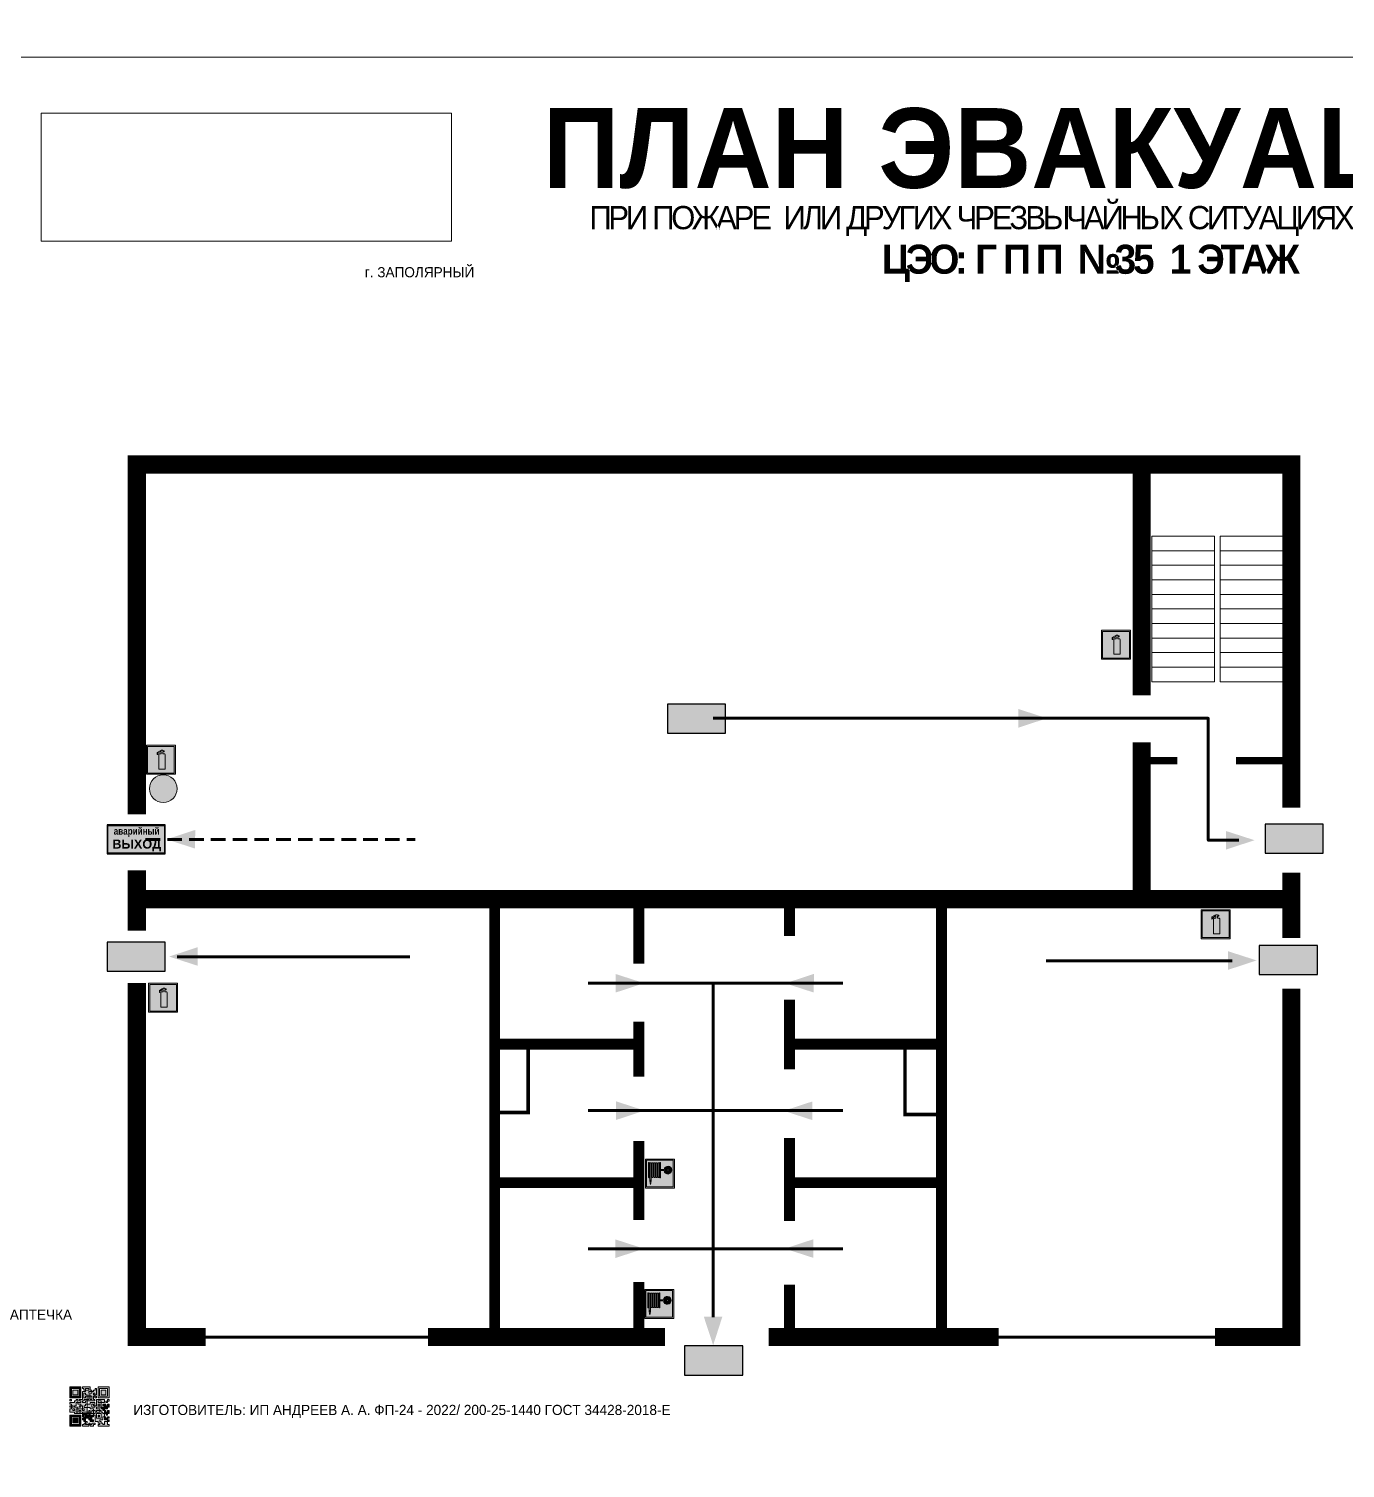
# Model space of a CAD drawing. Header units: millimetres. Extents: x 13114 to 67229, y 22859 to 38520.
# Drawn here: x 32270.5 to 32633.4, y 35954.2 to 36350.9 of the extents above; entities that cross this region are included whole.
import ezdxf

# ---------------------------------------------------------------- set-up
doc = ezdxf.new("R2010")
doc.units = ezdxf.units.MM
doc.linetypes.add('{ Wide Dash }', pattern=[12, 4, -2, 4, -2])
doc.layers.add('План_Штампы', color=7, linetype='Continuous')
doc.styles.add('обычный', font='arial.ttf')
picture_1 = doc.add_image_def('image1.jpg', size_in_pixel=(337, 105))

# ---------------------------------------------------------------- blocks, each defined once
blk = doc.blocks.new('A$C7B4425F7')
at = {"true_color": 0xffffff}
blk.add_hatch(color=7, dxfattribs=at).paths.add_polyline_path([(0, 0), (-16, 0), (-16, -8), (0, -8)])
h = blk.add_hatch(color=126)
h.paths.add_polyline_path([(-0.2, -0.2), (-15.8, -0.2), (-15.8, -7.8), (-0.2, -7.8)])
h.paths.add_polyline_path([(-11.76, -2.03), (-11.76, -3.66), (-11.17, -3.66, -0.568275), (-11.17, -6.18), (-12.58, -6.18), (-12.58, -2.03)], flags=16)
h.paths.add_polyline_path([(-13.33, -4.12, -0.495768), (-13.59, -6.18), (-15.03, -6.18), (-15.03, -2.03), (-13.59, -2.03, -0.487973)], flags=16)
h.paths.add_polyline_path([(-10.25, -2.03), (-9.48, -2.03), (-9.48, -6.18), (-10.25, -6.18)], flags=16)
h.paths.add_polyline_path([(-13.84, -3.69), (-14.24, -3.69), (-14.24, -3.03), (-13.9, -3.03, -0.692621)], flags=0)
h.paths.add_polyline_path([(-9.15, -2.03), (-8.4, -2.03), (-8.04, -3.07), (-7.68, -2.03), (-6.93, -2.03), (-7.64, -4.1), (-6.93, -6.18), (-7.68, -6.18), (-8.04, -5.14), (-8.4, -6.18), (-9.15, -6.18), (-8.44, -4.1)], flags=16)
h.paths.add_polyline_path([(-11.76, -4.46), (-11.42, -4.46, -0.692621), (-11.36, -5.12), (-11.76, -5.12)], flags=0)
h.paths.add_polyline_path([(-13.9, -5.2), (-14.24, -5.2), (-14.24, -4.55), (-13.84, -4.55, -0.708038)], flags=0)
edge = h.paths.add_edge_path(flags=16)
edge.add_ellipse((-5.51, -4.08), major_axis=(0, 2.05), ratio=0.586184, start_angle=0, end_angle=360)
edge = h.paths.add_edge_path(flags=0)
edge.add_ellipse((-5.51, -4.08), major_axis=(0, 1.14), ratio=0.454828, start_angle=0, end_angle=360)
h.paths.add_polyline_path([(-4.13, -4.96, 0.377264), (-3.48, -4.52, 0.0555), (-3.16, -2.03), (-1.66, -2.03), (-1.66, -4.96), (-0.96, -4.96), (-0.96, -7.01), (-1.75, -7.01), (-1.75, -6.18), (-3.3, -6.18), (-3.3, -7.02), (-4.13, -7.02)], flags=16)
h.paths.add_polyline_path([(-2.73, -2.91), (-2.28, -2.91), (-2.28, -4.96), (-3.05, -4.96, 0.079136)], flags=0)
at = {"color": 126}
blk.add_lwpolyline([(-16, -8), (0, -8), (0, 0), (-16, 0)], close=True, dxfattribs=at)
blk = doc.blocks.new('A$C32E8229D')
at = {"true_color": 0xffffff}
blk.add_hatch(color=7, dxfattribs=at).paths.add_polyline_path([(0, 0), (0, -8), (16, -8), (16, 0)])
h = blk.add_hatch(color=126)
h.paths.add_polyline_path([(0.2, -0.2), (15.8, -0.2), (15.8, -7.8), (0.2, -7.8)])
h.paths.add_polyline_path([(13.49, -2.05), (12.08, -2.05), (11.37, -2.63, 0.162397), (11.29, -2.84), (11.29, -3.63), (10.35, -3.63), (10.35, -4.05), (11.68, -4.05), (11.68, -3.48), (12.26, -4.28), (11.29, -5.1), (11.29, -6.78), (11.85, -6.78), (11.85, -5.44), (12.8, -4.64), (12.8, -5.94), (14.46, -5.94), (14.46, -5.39), (13.45, -5.39), (13.45, -3.97), (12.46, -2.59), (13.15, -2.59), (13.69, -3.34), (14.18, -3)], flags=16)
h.paths.add_polyline_path([(10.74, -1.82, 1), (11.8, -1.82, 1)], flags=16)
h.paths.add_polyline_path([(9.39, -3.59), (5.99, -3.59), (6.56, -3.03), (5.91, -3.03), (5.1, -3.83), (5.91, -4.64), (6.56, -4.64), (5.99, -4.09), (9.39, -4.09)], flags=16)
h.paths.add_polyline_path([(4.29, -1.08), (1.72, -1.08), (1.72, -6.6), (4.29, -6.6)], flags=16)
at = {"color": 126}
blk.add_lwpolyline([(16, -8), (0, -8), (0, 0), (16, 0)], close=True, dxfattribs=at)
blk = doc.blocks.new('A$C7B8C2D5B')
at = {"lineweight": 0}
h = blk.add_hatch(color=5, dxfattribs=at)
h.dxf.hatch_style = 1
h.paths.add_polyline_path([(1.4, -3.02, 1), (-2.11, -3.02, 1)])
at = {"color": 5, "lineweight": 0}
blk.add_circle((-0.36, -3.02), 1.75, dxfattribs=at)
blk = doc.blocks.new('A$C41C009D9')
at = {"true_color": 0xffffff}
blk.add_hatch(color=7, dxfattribs=at).paths.add_polyline_path([(0, 8), (-16, 8), (-16, 0), (0, 0)])
h = blk.add_hatch(color=126)
h.dxf.hatch_style = 1
h.paths.add_polyline_path([(-15.8, 7.8), (-15.8, 0.2), (-0.2, 0.2), (-0.2, 7.8)])
at = {"color": 126}
for points in [[(-16, 0), (0, 0), (0, 8), (-16, 8)], [(-16, 0), (0, 0), (0, 8), (-16, 8)], [(-15.8, 7.8), (-0.2, 7.8), (-0.2, 0.2), (-15.8, 0.2)]]:
    blk.add_lwpolyline(points, close=True, dxfattribs=at)
at = {"color": 7, "true_color": 0xffffff, "insert": (-15.8, 7.3), "char_height": 2.5, "width": 15.5999, "attachment_point": 1, "style": 'обычный'}
blk.add_mtext('\\pi1.6133;{\\fArial|b1|i0|c204|p34;\\H0.8x;\\W0.8;аварийный\\H1.25x;\\W1;\\P\\pi1.2327;ВЫХОД}', dxfattribs=at)
blk = doc.blocks.new('QR')
at = {"lineweight": 0}
h = blk.add_hatch(color=256, dxfattribs=at)
h.dxf.hatch_style = 1
h.paths.add_polyline_path([(9241.16, 2687.38), (9242.01, 2687.38), (9242.01, 2687.83), (9241.59, 2687.83), (9241.59, 2688.68), (9239.45, 2688.68), (9239.45, 2688.25), (9239.86, 2688.25), (9239.86, 2687.83), (9240.29, 2687.83), (9240.29, 2688.25), (9241.16, 2688.25), (9241.16, 2687.83), (9240.29, 2687.83), (9240.29, 2687.38), (9239.45, 2687.38), (9239.45, 2685.22), (9238.57, 2685.22), (9238.57, 2684.8), (9239.02, 2684.8), (9239.02, 2684.37), (9238.13, 2684.37), (9238.13, 2683.92), (9239.02, 2683.92), (9239.02, 2683.5), (9239.44, 2683.5), (9239.44, 2682.64), (9239.87, 2682.64), (9239.87, 2682.18), (9239.44, 2682.18), (9239.44, 2682.64), (9238.13, 2682.64), (9238.13, 2681.76), (9237.71, 2681.76), (9237.71, 2682.64), (9238.13, 2682.64), (9238.13, 2683.07), (9237.27, 2683.07), (9237.27, 2683.51), (9237.71, 2683.51), (9237.71, 2684.37), (9238.13, 2684.37), (9238.13, 2685.22), (9237.71, 2685.22), (9237.71, 2684.8), (9237.28, 2684.8), (9237.28, 2684.38), (9235.98, 2684.38), (9235.98, 2683.92), (9236.4, 2683.92), (9236.4, 2683.49), (9236.84, 2683.49), (9236.84, 2683.07), (9236.4, 2683.07), (9236.4, 2682.64), (9235.98, 2682.64), (9235.98, 2681.76), (9237.29, 2681.76), (9237.29, 2681.33), (9239.43, 2681.33), (9239.43, 2681.76), (9240.74, 2681.76), (9240.74, 2683.05), (9239.87, 2683.05), (9239.87, 2683.5), (9240.29, 2683.5), (9240.29, 2683.91), (9240.74, 2683.91), (9240.74, 2684.81), (9240.29, 2684.81), (9240.29, 2684.79), (9240.29, 2684.37), (9239.45, 2684.37), (9239.45, 2684.8), (9239.87, 2684.8), (9239.87, 2685.21), (9240.74, 2685.21), (9240.74, 2686.1), (9240.29, 2686.1), (9240.29, 2685.64), (9239.86, 2685.64), (9239.86, 2686.95), (9240.29, 2686.95), (9240.29, 2686.52), (9240.74, 2686.52), (9240.74, 2686.1), (9241.16, 2686.1), (9241.16, 2686.53), (9241.59, 2686.53), (9241.59, 2686.1), (9242.02, 2686.1), (9242.02, 2685.21), (9241.59, 2685.21), (9241.59, 2686.1), (9241.16, 2686.1), (9241.16, 2685.21), (9240.74, 2685.21), (9240.74, 2684.81), (9242.89, 2684.81), (9242.89, 2685.22), (9242.47, 2685.22), (9242.47, 2686.11), (9242.89, 2686.11), (9242.89, 2686.52), (9242.46, 2686.52), (9242.46, 2686.95), (9242.89, 2686.95), (9242.89, 2686.52), (9243.32, 2686.52), (9243.32, 2688.26), (9242.9, 2688.26), (9242.9, 2687.83), (9242.47, 2687.83), (9242.47, 2687.38), (9242.01, 2687.38), (9242.01, 2686.94), (9241.16, 2686.94)])
h.paths.add_polyline_path([(9239.02, 2682.18), (9239.02, 2681.76), (9238.54, 2681.76), (9238.54, 2682.18)], flags=16)
h.paths.add_polyline_path([(9237.27, 2682.65), (9237.27, 2682.19), (9236.83, 2682.19), (9236.83, 2682.65)], flags=16)
h = blk.add_hatch(color=256, dxfattribs=at)
h.dxf.hatch_style = 1
h.paths.add_polyline_path([(9238.15, 2687.83), (9236.83, 2687.83), (9236.83, 2686.52), (9238.15, 2686.52)], flags=0)
h.paths.add_polyline_path([(9239.01, 2685.65), (9239.01, 2688.68), (9235.98, 2688.68), (9235.98, 2685.65)])
h.paths.add_polyline_path([(9236.41, 2686.1), (9236.41, 2688.26), (9238.56, 2688.26), (9238.56, 2686.1)], flags=16)
h.paths.add_polyline_path([(9236.83, 2686.52), (9236.83, 2687.83), (9238.15, 2687.83), (9238.15, 2686.52)], flags=0)
h = blk.add_hatch(color=256, dxfattribs=at)
h.dxf.hatch_style = 1
h.paths.add_polyline_path([(9243.32, 2686.11), (9242.89, 2686.11), (9242.89, 2685.64), (9243.32, 2685.64)])
h.paths.add_polyline_path([(9239.02, 2683.07), (9239.02, 2683.5), (9238.56, 2683.5), (9238.56, 2683.07)])
h.paths.add_polyline_path([(9236.4, 2684.8), (9236.4, 2685.22), (9235.98, 2685.22), (9235.98, 2684.8)])
h.paths.add_polyline_path([(9236.4, 2683.07), (9236.4, 2683.49), (9235.98, 2683.49), (9235.98, 2683.07)])
h = blk.add_hatch(color=256, dxfattribs=at)
h.dxf.hatch_style = 1
h.paths.add_polyline_path([(9238.15, 2686.52), (9238.15, 2687.83), (9236.83, 2687.83), (9236.83, 2686.52)])
h.paths.add_polyline_path([(9245.91, 2686.52), (9245.91, 2687.83), (9244.59, 2687.83), (9244.59, 2686.52)], flags=0)
h.paths.add_polyline_path([(9246.77, 2685.65), (9246.77, 2688.68), (9243.74, 2688.68), (9243.74, 2685.65)])
h.paths.add_polyline_path([(9244.17, 2686.1), (9244.17, 2688.26), (9246.32, 2688.26), (9246.32, 2686.1)], flags=16)
h.paths.add_polyline_path([(9244.59, 2686.52), (9244.59, 2687.83), (9245.91, 2687.83), (9245.91, 2686.52)], flags=0)
h = blk.add_hatch(color=256, dxfattribs=at)
h.dxf.hatch_style = 1
h.paths.add_polyline_path([(9240.75, 2681.76), (9240.75, 2681.35), (9241.17, 2681.35), (9241.17, 2681.76)])
h.paths.add_polyline_path([(9241.6, 2682.18), (9241.17, 2682.18), (9241.17, 2681.76), (9241.6, 2681.76)])
h.paths.add_polyline_path([(9242.47, 2681.34), (9242.47, 2682.19), (9242.02, 2682.19), (9242.02, 2681.76), (9241.6, 2681.76), (9241.6, 2681.34)])
h.paths.add_polyline_path([(9239.87, 2678.3), (9239.44, 2678.3), (9239.44, 2677.89), (9241.17, 2677.89), (9241.17, 2678.3), (9240.28, 2678.3), (9240.28, 2678.73), (9239.87, 2678.73)])
h.paths.add_polyline_path([(9240.75, 2678.73), (9240.75, 2679.19), (9240.28, 2679.19), (9240.28, 2678.73)])
h.paths.add_polyline_path([(9241.6, 2678.73), (9241.17, 2678.73), (9241.17, 2678.3), (9241.6, 2678.3)])
h.paths.add_polyline_path([(9242.02, 2678.3), (9241.6, 2678.3), (9241.6, 2677.89), (9242.48, 2677.89), (9242.48, 2678.31), (9242.9, 2678.31), (9242.9, 2678.73), (9242.02, 2678.73)])
h.paths.add_polyline_path([(9246.36, 2684.37), (9246.36, 2684.79), (9245.93, 2684.79), (9245.93, 2684.37)])
h.paths.add_polyline_path([(9246.78, 2685.2), (9246.36, 2685.2), (9246.36, 2684.79), (9246.78, 2684.79)])
h.paths.add_polyline_path([(9245.91, 2687.83), (9244.59, 2687.83), (9244.59, 2686.52), (9245.91, 2686.52)])
h = blk.add_hatch(color=256, dxfattribs=at)
h.dxf.hatch_style = 1
h.paths.add_polyline_path([(9243.32, 2682.64), (9243.32, 2683.07), (9244.62, 2683.07), (9244.62, 2684.37), (9243.74, 2684.37), (9243.74, 2684.8), (9244.62, 2684.8), (9244.62, 2684.37), (9245.48, 2684.37), (9245.48, 2685.22), (9243.32, 2685.22), (9243.32, 2683.5), (9242.89, 2683.5), (9242.89, 2683.06), (9242.01, 2683.06), (9242.01, 2683.91), (9242.47, 2683.91), (9242.47, 2683.5), (9242.89, 2683.5), (9242.89, 2684.38), (9241.59, 2684.38), (9241.59, 2683.91), (9240.74, 2683.91), (9240.74, 2683.05), (9241.59, 2683.05), (9241.59, 2682.64), (9242.47, 2682.64), (9242.47, 2682.19), (9242.91, 2682.19), (9242.91, 2681.34), (9242.48, 2681.34), (9242.48, 2680.91), (9242.91, 2680.91), (9242.91, 2679.17), (9243.75, 2679.17), (9243.75, 2678.73), (9244.2, 2678.73), (9244.2, 2678.3), (9243.75, 2678.3), (9243.75, 2677.88), (9246.78, 2677.88), (9246.78, 2678.3), (9246.35, 2678.3), (9246.35, 2679.19), (9245.48, 2679.19), (9245.48, 2678.31), (9245.05, 2678.31), (9245.05, 2678.73), (9244.62, 2678.73), (9244.62, 2679.19), (9244.2, 2679.19), (9244.2, 2679.61), (9245.05, 2679.61), (9245.05, 2680.46), (9245.48, 2680.46), (9245.48, 2681.34), (9245.04, 2681.34), (9245.04, 2681.76), (9244.63, 2681.76), (9244.63, 2682.19), (9244.21, 2682.19), (9244.21, 2681.76), (9243.32, 2681.76), (9243.32, 2682.19), (9244.21, 2682.19), (9244.21, 2682.64)])
h.paths.add_polyline_path([(9243.75, 2683.49), (9243.75, 2683.92), (9244.21, 2683.92), (9244.21, 2683.49)], flags=16)
h.paths.add_polyline_path([(9243.32, 2681.34), (9244.63, 2681.34), (9244.63, 2680.04), (9243.32, 2680.04)], flags=16)
h.paths.add_polyline_path([(9243.76, 2680.89), (9244.18, 2680.89), (9244.18, 2680.48), (9243.76, 2680.48)], flags=0)
h = blk.add_hatch(color=256, dxfattribs=at)
h.dxf.hatch_style = 1
h.paths.add_polyline_path([(9246.36, 2683.07), (9246.78, 2683.07), (9246.78, 2683.92), (9246.36, 2683.92), (9246.36, 2683.49), (9245.92, 2683.49), (9245.92, 2683.92), (9245.06, 2683.92), (9245.06, 2683.49), (9245.48, 2683.49), (9245.48, 2683.07), (9244.62, 2683.07), (9244.62, 2682.65), (9245.05, 2682.65), (9245.05, 2682.18), (9245.48, 2682.18), (9245.48, 2682.65), (9246.36, 2682.65)])
h.paths.add_polyline_path([(9246.78, 2682.18), (9246.36, 2682.18), (9246.36, 2681.75), (9245.92, 2681.75), (9245.92, 2682.18), (9245.48, 2682.18), (9245.48, 2681.34), (9245.48, 2681.34), (9245.94, 2681.34), (9245.94, 2680.91), (9246.36, 2680.91), (9246.36, 2681.34), (9246.78, 2681.34)])
h = blk.add_hatch(color=256, dxfattribs=at)
h.dxf.hatch_style = 1
h.paths.add_polyline_path([(9235.98, 2680.9), (9235.98, 2677.86), (9239.02, 2677.86), (9239.02, 2680.9)])
h.paths.add_polyline_path([(9238.57, 2680.48), (9238.57, 2678.32), (9236.41, 2678.32), (9236.41, 2680.48)], flags=16)
h.paths.add_polyline_path([(9238.15, 2680.05), (9238.15, 2678.74), (9236.83, 2678.74), (9236.83, 2680.05)], flags=0)
h = blk.add_hatch(color=256, dxfattribs=at)
h.dxf.hatch_style = 1
h.paths.add_polyline_path([(9238.15, 2680.05), (9236.83, 2680.05), (9236.83, 2678.74), (9238.15, 2678.74)])
h = blk.add_hatch(color=256, dxfattribs=at)
h.dxf.hatch_style = 1
h.paths.add_polyline_path([(9242.02, 2680.46), (9242.48, 2680.46), (9242.48, 2680.91), (9241.58, 2680.91), (9241.58, 2681.35), (9241.17, 2681.35), (9241.17, 2680.91), (9240.75, 2680.91), (9240.75, 2681.33), (9239.43, 2681.33), (9239.43, 2680.46), (9239.86, 2680.46), (9239.86, 2680.92), (9240.3, 2680.92), (9240.3, 2680.46), (9239.86, 2680.46), (9239.86, 2680.04), (9239.44, 2680.04), (9239.44, 2679.62), (9239.86, 2679.62), (9239.86, 2679.19), (9240.29, 2679.19), (9240.29, 2680.03), (9241.18, 2680.03), (9241.18, 2680.47), (9241.6, 2680.47), (9241.6, 2680.03), (9241.18, 2680.03), (9241.18, 2679.61), (9241.6, 2679.61), (9241.6, 2679.19), (9242.47, 2679.19), (9242.47, 2679.6), (9242.02, 2679.6)])
h = blk.add_hatch(color=256, dxfattribs=at)
h.dxf.hatch_style = 1
h.paths.add_polyline_path([(9244.18, 2680.48), (9244.18, 2680.89), (9243.76, 2680.89), (9243.76, 2680.48)])
h = blk.add_hatch(color=256, dxfattribs=at)
h.dxf.hatch_style = 1
h.paths.add_polyline_path([(9245.93, 2680.04), (9245.93, 2680.46), (9245.48, 2680.46), (9245.48, 2679.62), (9246.35, 2679.62), (9246.35, 2680.04)])
h.paths.add_polyline_path([(9246.78, 2680.04), (9246.78, 2680.46), (9246.35, 2680.46), (9246.35, 2680.04)])
h.paths.add_polyline_path([(9246.78, 2679.18), (9246.78, 2679.62), (9246.35, 2679.62), (9246.35, 2679.18)])
for points in [[(9237.71, 2685.22), (9238.13, 2685.22), (9238.13, 2684.37), (9237.71, 2684.37), (9237.71, 2683.51), (9237.27, 2683.51), (9237.27, 2683.07), (9238.13, 2683.07), (9238.13, 2682.64), (9237.71, 2682.64), (9237.71, 2681.76), (9238.13, 2681.76), (9238.13, 2682.64), (9239.44, 2682.64), (9239.44, 2683.5), (9239.02, 2683.5), (9239.02, 2683.07), (9238.56, 2683.07), (9238.56, 2683.5), (9239.02, 2683.5), (9239.02, 2683.92), (9238.13, 2683.92), (9238.13, 2684.37), (9239.02, 2684.37), (9239.02, 2684.8), (9238.57, 2684.8), (9238.57, 2685.22), (9239.45, 2685.22), (9239.45, 2687.38), (9240.29, 2687.38), (9240.29, 2687.83), (9239.86, 2687.83), (9239.86, 2688.25), (9239.45, 2688.25), (9239.45, 2688.68), (9241.59, 2688.68), (9241.59, 2687.83), (9242.01, 2687.83), (9242.01, 2687.38), (9242.47, 2687.38), (9242.47, 2687.83), (9242.9, 2687.83), (9242.9, 2688.26), (9243.32, 2688.26), (9243.32, 2686.52), (9242.89, 2686.52), (9242.89, 2686.11), (9243.32, 2686.11), (9243.32, 2685.64), (9242.89, 2685.64), (9242.89, 2686.11), (9242.47, 2686.11), (9242.47, 2685.22), (9242.89, 2685.22), (9242.89, 2684.81), (9240.74, 2684.81), (9240.74, 2683.91), (9241.59, 2683.91), (9241.59, 2684.38), (9242.89, 2684.38), (9242.89, 2683.5), (9242.47, 2683.5), (9242.47, 2683.91), (9242.01, 2683.91), (9242.01, 2683.06), (9242.89, 2683.06), (9242.89, 2683.5), (9243.32, 2683.5), (9243.32, 2685.22), (9245.48, 2685.22), (9245.48, 2684.37), (9244.62, 2684.37), (9244.62, 2683.07), (9245.48, 2683.07), (9245.48, 2683.49), (9245.06, 2683.49), (9245.06, 2683.92), (9245.92, 2683.92), (9245.92, 2683.49), (9246.36, 2683.49), (9246.36, 2683.92), (9246.78, 2683.92), (9246.78, 2683.07), (9246.36, 2683.07), (9246.36, 2682.65), (9245.48, 2682.65), (9245.48, 2682.18), (9245.92, 2682.18), (9245.92, 2681.75), (9246.36, 2681.75), (9246.36, 2682.18), (9246.78, 2682.18), (9246.78, 2681.34), (9246.36, 2681.34), (9246.36, 2680.91), (9245.94, 2680.91), (9245.94, 2681.34), (9245.48, 2681.34), (9245.48, 2680.46), (9245.93, 2680.46), (9245.93, 2680.04), (9246.35, 2680.04), (9246.35, 2680.46), (9246.78, 2680.46), (9246.78, 2680.04), (9246.78, 2680.04), (9246.35, 2680.04), (9246.35, 2679.62), (9246.78, 2679.62), (9246.78, 2679.18), (9246.35, 2679.18), (9246.35, 2678.3), (9246.78, 2678.3), (9246.78, 2677.88), (9243.75, 2677.88), (9243.75, 2678.3), (9244.2, 2678.3), (9244.2, 2678.73), (9243.75, 2678.73), (9243.75, 2679.17), (9242.91, 2679.17), (9242.91, 2680.91), (9242.48, 2680.91), (9242.48, 2680.46), (9242.02, 2680.46), (9242.02, 2679.6), (9242.47, 2679.6), (9242.47, 2679.19), (9241.6, 2679.19), (9241.6, 2679.61), (9241.18, 2679.61), (9241.18, 2680.03), (9240.29, 2680.03), (9240.29, 2679.19), (9240.75, 2679.19), (9240.75, 2678.73), (9240.28, 2678.73), (9240.28, 2678.3), (9241.17, 2678.3), (9241.17, 2678.73), (9241.6, 2678.73), (9241.6, 2678.3), (9242.02, 2678.3), (9242.02, 2678.73), (9242.9, 2678.73), (9242.9, 2678.31), (9242.48, 2678.31), (9242.48, 2677.89), (9241.6, 2677.89), (9241.6, 2678.3), (9241.17, 2678.3), (9241.17, 2677.89), (9239.44, 2677.89), (9239.44, 2678.3), (9239.87, 2678.3), (9239.87, 2678.73), (9240.28, 2678.73), (9240.28, 2679.19), (9240.29, 2679.19), (9239.86, 2679.19), (9239.86, 2679.62), (9239.44, 2679.62), (9239.44, 2680.04), (9239.86, 2680.04), (9239.86, 2680.46), (9239.43, 2680.46), (9239.43, 2681.33), (9237.29, 2681.33), (9237.29, 2681.76), (9235.98, 2681.76), (9235.98, 2682.64), (9236.4, 2682.64), (9236.4, 2683.07), (9235.98, 2683.07), (9235.98, 2683.49), (9236.4, 2683.49), (9236.4, 2683.92), (9235.98, 2683.92), (9235.98, 2684.38), (9237.28, 2684.38), (9237.28, 2684.8), (9237.71, 2684.8), (9237.71, 2685.22), (9237.92, 2685.22)], [(9240.74, 2686.1), (9240.74, 2686.52), (9240.29, 2686.52), (9240.29, 2686.95), (9239.86, 2686.95), (9239.86, 2685.64), (9240.29, 2685.64), (9240.29, 2686.1), (9240.74, 2686.1), (9240.74, 2686.52)], [(9240.74, 2683.05), (9240.74, 2681.76), (9239.43, 2681.76), (9239.43, 2681.33), (9240.75, 2681.33), (9240.75, 2681.35), (9240.75, 2680.91), (9241.17, 2680.91), (9241.17, 2681.35), (9241.58, 2681.35), (9241.58, 2680.91), (9242.48, 2680.91), (9242.48, 2681.34), (9242.91, 2681.34), (9242.91, 2682.19), (9242.47, 2682.19), (9242.47, 2682.64), (9241.59, 2682.64), (9241.59, 2683.05), (9240.74, 2683.05)], [(9240.74, 2685.21), (9239.87, 2685.21), (9239.87, 2684.8), (9239.45, 2684.8), (9239.45, 2684.37), (9240.29, 2684.37), (9240.29, 2684.79), (9240.29, 2684.81), (9240.74, 2684.81), (9240.74, 2685.21), (9239.87, 2685.21)], [(9240.74, 2683.91), (9240.29, 2683.91), (9240.29, 2683.5), (9239.87, 2683.5), (9239.87, 2683.05), (9240.74, 2683.05), (9240.74, 2683.91)], [(9241.6, 2681.76), (9242.02, 2681.76), (9242.02, 2682.19), (9242.47, 2682.19), (9242.47, 2681.34), (9241.6, 2681.34), (9241.6, 2681.76)], [(9244.62, 2683.07), (9243.32, 2683.07), (9243.32, 2682.64), (9244.21, 2682.64), (9244.21, 2682.19), (9243.32, 2682.19), (9243.32, 2681.76), (9244.21, 2681.76), (9244.21, 2682.19), (9244.63, 2682.19), (9244.63, 2681.76), (9245.04, 2681.76), (9245.04, 2681.34), (9245.48, 2681.34)], [(9244.62, 2684.37), (9244.62, 2684.8), (9243.74, 2684.8), (9243.74, 2684.37), (9244.62, 2684.37)], [(9245.48, 2682.18), (9245.05, 2682.18), (9245.05, 2682.65), (9244.62, 2682.65), (9244.62, 2683.07)], [(9245.48, 2682.18), (9245.48, 2681.34)], [(9239.86, 2680.46), (9239.86, 2680.92), (9240.3, 2680.92), (9240.3, 2680.46), (9239.86, 2680.46)], [(9245.48, 2680.46), (9245.05, 2680.46), (9245.05, 2679.61), (9244.2, 2679.61), (9244.2, 2679.19), (9244.62, 2679.19), (9244.62, 2678.73), (9245.05, 2678.73), (9245.05, 2678.31), (9245.48, 2678.31), (9245.48, 2679.19), (9246.35, 2679.19), (9246.35, 2679.07)], [(9246.35, 2679.62), (9245.48, 2679.62), (9245.48, 2680.46)], [(9245.48, 2680.46), (9245.48, 2679.62), (9246.35, 2679.62), (9246.35, 2680.04), (9245.93, 2680.04), (9245.93, 2680.46), (9245.48, 2680.46), (9245.48, 2679.62)], [(9246.35, 2679.62), (9246.35, 2679.18)]]:
    blk.add_lwpolyline(points, dxfattribs=at)
for points in [[(9235.98, 2685.65), (9239.01, 2685.65), (9239.01, 2688.68), (9235.98, 2688.68)], [(9236.41, 2688.26), (9238.56, 2688.26), (9238.56, 2686.1), (9236.41, 2686.1)], [(9236.83, 2687.83), (9238.15, 2687.83), (9238.15, 2686.52), (9236.83, 2686.52)], [(9240.29, 2687.83), (9241.16, 2687.83), (9241.16, 2688.25), (9240.29, 2688.25)], [(9240.29, 2688.25), (9241.16, 2688.25), (9241.16, 2687.83), (9240.29, 2687.83)], [(9241.16, 2686.1), (9240.74, 2686.1), (9240.74, 2685.21), (9241.16, 2685.21)], [(9242.01, 2687.38), (9241.16, 2687.38), (9241.16, 2686.94), (9242.01, 2686.94)], [(9241.16, 2687.38), (9242.01, 2687.38), (9242.01, 2686.94), (9241.16, 2686.94)], [(9241.16, 2686.53), (9241.59, 2686.53), (9241.59, 2686.1), (9241.16, 2686.1)], [(9241.59, 2686.1), (9242.02, 2686.1), (9242.02, 2685.21), (9241.59, 2685.21)], [(9242.89, 2686.52), (9242.46, 2686.52), (9242.46, 2686.95), (9242.89, 2686.95)], [(9243.74, 2685.65), (9246.77, 2685.65), (9246.77, 2688.68), (9243.74, 2688.68)], [(9244.17, 2688.26), (9246.32, 2688.26), (9246.32, 2686.1), (9244.17, 2686.1)], [(9244.59, 2687.83), (9245.91, 2687.83), (9245.91, 2686.52), (9244.59, 2686.52)], [(9235.98, 2684.8), (9236.4, 2684.8), (9236.4, 2685.22), (9235.98, 2685.22)], [(9236.4, 2683.07), (9236.84, 2683.07), (9236.84, 2683.49), (9236.4, 2683.49)], [(9236.83, 2682.19), (9237.27, 2682.19), (9237.27, 2682.65), (9236.83, 2682.65)], [(9238.54, 2682.18), (9239.02, 2682.18), (9239.02, 2681.76), (9238.54, 2681.76)], [(9239.44, 2682.64), (9239.87, 2682.64), (9239.87, 2682.18), (9239.44, 2682.18)], [(9241.17, 2682.18), (9241.6, 2682.18), (9241.6, 2681.76), (9241.17, 2681.76)], [(9243.75, 2683.92), (9244.21, 2683.92), (9244.21, 2683.49), (9243.75, 2683.49)], [(9245.93, 2684.79), (9246.36, 2684.79), (9246.36, 2684.37), (9245.93, 2684.37)], [(9246.36, 2685.2), (9246.78, 2685.2), (9246.78, 2684.79), (9246.36, 2684.79)], [(9235.98, 2677.86), (9239.02, 2677.86), (9239.02, 2680.9), (9235.98, 2680.9)], [(9236.41, 2680.48), (9238.57, 2680.48), (9238.57, 2678.32), (9236.41, 2678.32)], [(9236.83, 2680.05), (9238.15, 2680.05), (9238.15, 2678.74), (9236.83, 2678.74)], [(9240.75, 2681.76), (9241.17, 2681.76), (9241.17, 2681.35), (9240.75, 2681.35)], [(9241.18, 2680.03), (9241.6, 2680.03), (9241.6, 2680.47), (9241.18, 2680.47)], [(9243.32, 2680.04), (9244.63, 2680.04), (9244.63, 2681.34), (9243.32, 2681.34)], [(9243.76, 2680.89), (9244.18, 2680.89), (9244.18, 2680.48), (9243.76, 2680.48)]]:
    blk.add_lwpolyline(points, close=True, dxfattribs=at)
blk = doc.blocks.new('A$C3AD82952')
at = {"true_color": 0xf5f5ff}
h = blk.add_hatch(color=7, dxfattribs=at)
h.dxf.hatch_style = 1
h.paths.add_polyline_path([(8.21, 8.73, 0.414214), (7.89, 9.05), (7.22, 9.05), (7.22, 9.92), (7.59, 9.92, 1), (7.57, 10.36), (7.22, 10.36), (7.22, 10.6), (6.43, 10.6), (6.43, 10.36), (6.01, 10.36), (4.74, 9.59), (4.74, 8.69), (4.98, 8.73), (4.98, 9.26), (6.12, 9.91), (6.43, 9.91), (6.43, 9.05), (5.76, 9.05, 0.414214), (5.44, 8.73), (5.44, 2.2), (8.21, 2.2)], flags=0)
h.paths.add_polyline_path([(12.8, 12.8), (0, 12.8), (0, 0), (12.8, 0)])
h.paths.add_polyline_path([(0.51, 12.29), (12.29, 12.29), (12.29, 0.51), (0.51, 0.51)], flags=16)
h.paths.add_polyline_path([(4.74, 9.59), (6.01, 10.36), (6.43, 10.36), (6.43, 10.6), (7.22, 10.6), (7.22, 10.36), (7.59, 10.36, -0.94586), (7.59, 9.92), (7.22, 9.92), (7.22, 9.05), (7.89, 9.05, -0.414214), (8.21, 8.73), (8.21, 2.2), (5.44, 2.2), (5.44, 8.73, -0.414214), (5.76, 9.05), (6.43, 9.05), (6.43, 9.91), (6.12, 9.91), (4.98, 9.26), (4.98, 8.73), (4.74, 8.69)], flags=0)
h = blk.add_hatch(color=242)
h.dxf.hatch_style = 1
h.paths.add_polyline_path([(12.29, 12.29), (0.51, 12.29), (0.51, 0.51), (12.29, 0.51)])
h.paths.add_polyline_path([(4.74, 8.69), (4.74, 9.59), (6.01, 10.36), (6.43, 10.36), (6.43, 10.6), (7.22, 10.6), (7.22, 10.36), (7.59, 10.36, -0.94586), (7.59, 9.92), (7.22, 9.92), (7.22, 9.05), (7.89, 9.05, -0.414214), (8.21, 8.73), (8.21, 2.2), (5.44, 2.2), (5.44, 8.73, -0.414214), (5.76, 9.05), (6.43, 9.05), (6.43, 9.91), (6.12, 9.91), (4.98, 9.26), (4.98, 8.73)], flags=16)
h = blk.add_hatch(color=7, dxfattribs=at)
h.dxf.hatch_style = 1
h.paths.add_polyline_path([(8.21, 8.73, 0.414214), (7.89, 9.05), (7.22, 9.05), (7.22, 9.92), (7.59, 9.92, 1), (7.57, 10.36), (7.22, 10.36), (7.22, 10.6), (6.43, 10.6), (6.43, 10.36), (6.01, 10.36), (4.74, 9.59), (4.74, 8.69), (4.98, 8.73), (4.98, 9.26), (6.12, 9.91), (6.43, 9.91), (6.43, 9.05), (5.76, 9.05, 0.414214), (5.44, 8.73), (5.44, 2.2), (8.21, 2.2)])
at = {"color": 242, "lineweight": 5}
for p, q in [((0, 0), (0, 12.8)), ((0, 12.8), (12.8, 12.8)), ((12.8, 0), (12.8, 12.8)), ((6.01, 10.36), (4.74, 9.59)), ((4.74, 9.59), (4.74, 8.69)), ((4.74, 8.69), (4.98, 8.73)), ((4.98, 9.26), (6.12, 9.91)), ((4.98, 8.73), (4.98, 9.26)), ((5.44, 2.2), (5.44, 8.73)), ((5.76, 9.05), (6.43, 9.05)), ((6.01, 10.36), (6.43, 10.36)), ((6.12, 9.91), (6.43, 9.91)), ((7.22, 10.6), (6.43, 10.6)), ((6.43, 10.6), (6.43, 10.36)), ((6.43, 9.91), (6.43, 9.05)), ((7.22, 10.36), (7.22, 10.6)), ((7.59, 10.36), (7.22, 10.36)), ((7.22, 9.05), (7.22, 9.92)), ((7.59, 9.92), (7.22, 9.92)), ((7.89, 9.05), (7.22, 9.05)), ((8.21, 2.2), (8.21, 8.73)), ((0, 0), (12.8, 0)), ((5.44, 2.2), (8.21, 2.2))]:
    blk.add_line(p, q, dxfattribs=at)
blk.add_lwpolyline([(0.51, 12.29), (12.29, 12.29), (12.29, 0.51), (0.51, 0.51)], close=True, dxfattribs=at)
for centre, radius, start, end in [((5.76, 8.73), 0.32, 90, 180), ((7.58, 10.14), 0.223, 273.18746, 86.81254), ((7.89, 8.73), 0.32, 0, 90)]:
    blk.add_arc(centre, radius, start, end, dxfattribs=at)
blk = doc.blocks.new('A$C37112FD5')
at = {"true_color": 0xf5f5ff}
h = blk.add_hatch(color=7, dxfattribs=at)
h.dxf.hatch_style = 1
h.paths.add_polyline_path([(12.8, -7.4), (0, -7.4), (0, -20.2), (12.8, -20.2)])
h.paths.add_polyline_path([(12.29, -7.91), (12.29, -19.69), (0.51, -19.69), (0.51, -7.91)], flags=16)
h.paths.add_polyline_path([(4.98, -9.04, -0.42597), (5.17, -9.22), (5.17, -12.25), (5.17, -15.29, -0.432244), (4.98, -15.47), (4.83, -15.47, -0.42597), (4.64, -15.29), (4.64, -12.25), (4.64, -9.22, -0.432244), (4.83, -9.04)], flags=0)
h.paths.add_polyline_path([(4.28, -9.22), (4.28, -12.25), (4.28, -15.29, -0.432244), (4.09, -15.47), (3.94, -15.47, -0.42597), (3.75, -15.29), (3.75, -12.25), (3.75, -9.22, -0.432244), (3.94, -9.04), (4.09, -9.04, -0.42597)], flags=0)
h.paths.add_polyline_path([(5.72, -9.04), (5.87, -9.04, -0.42597), (6.06, -9.22), (6.06, -12.25), (6.06, -15.29, -0.432244), (5.87, -15.47), (5.72, -15.47, -0.42597), (5.53, -15.29), (5.53, -12.25), (5.53, -9.22, -0.432244)], flags=0)
h.paths.add_polyline_path([(6.42, -8.9), (6.5, -8.9, -0.42597), (6.69, -9.08), (6.69, -12.03), (8.21, -12.03, -15.824349), (8.21, -12.47), (6.69, -12.47), (6.69, -15.42, -0.432244), (6.5, -15.6), (6.42, -15.6)], flags=0)
h.paths.add_polyline_path([(3.39, -9.22), (3.39, -12.25), (3.39, -15.29, -0.432244), (3.2, -15.47), (3.05, -15.47, -0.42597), (2.85, -15.29), (2.85, -12.25), (2.85, -9.22, -0.432244), (3.05, -9.04), (3.2, -9.04, -0.42597)], flags=0)
h.paths.add_polyline_path([(2.5, -9.22), (2.5, -16.71), (1.96, -16.71), (1.96, -9.22, -0.432244), (2.15, -9.04), (2.31, -9.04, -0.42597)], flags=0)
h.paths.add_polyline_path([(1.61, -8.9), (1.61, -15.6), (1.57, -15.6, -0.42597), (1.37, -15.42), (1.37, -12.03), (1.37, -9.09, -0.432244), (1.57, -8.9)], flags=0)
h.paths.add_polyline_path([(9.76, -10.81), (9.76, -12.03), (8.49, -12.03, -0.336371)], flags=0)
h.paths.add_polyline_path([(8.49, -12.47), (9.76, -12.47), (9.76, -13.7, -0.336371)], flags=0)
h.paths.add_polyline_path([(10.11, -10.81, -0.336371), (11.38, -12.03), (10.11, -12.03)], flags=0)
h.paths.add_polyline_path([(10.11, -12.47), (11.38, -12.47, -0.336371), (10.11, -13.7)], flags=0)
h.paths.add_polyline_path([(2.5, -16.84), (2.5, -17.05), (1.97, -17.05), (1.97, -16.84)], flags=0)
h.paths.add_polyline_path([(2.5, -17.24, -0.033778), (2.24, -18.6, -0.033778), (1.97, -17.24)], flags=0)
h = blk.add_hatch(color=242)
h.dxf.hatch_style = 1
h.paths.add_polyline_path([(12.29, -7.91), (0.51, -7.91), (0.51, -19.69), (12.29, -19.69)])
h.paths.add_polyline_path([(6.42, -15.6), (6.42, -8.9), (6.5, -8.9, -0.42597), (6.69, -9.08), (6.69, -12.03), (8.21, -12.03, -15.824349), (8.21, -12.47), (6.69, -12.47), (6.69, -15.42, -0.432244), (6.5, -15.6)], flags=16)
h.paths.add_polyline_path([(5.87, -15.47), (5.72, -15.47, -0.42597), (5.53, -15.29), (5.53, -12.25), (5.53, -9.22, -0.432244), (5.72, -9.04), (5.87, -9.04, -0.42597), (6.06, -9.22), (6.06, -12.25), (6.06, -15.29, -0.432244)], flags=16)
h.paths.add_polyline_path([(4.98, -15.47), (4.83, -15.47, -0.42597), (4.64, -15.29), (4.64, -12.25), (4.64, -9.22, -0.432244), (4.83, -9.04), (4.98, -9.04, -0.42597), (5.17, -9.22), (5.17, -12.25), (5.17, -15.29, -0.432244)], flags=16)
h.paths.add_polyline_path([(4.09, -15.47), (3.94, -15.47, -0.42597), (3.75, -15.29), (3.75, -12.25), (3.75, -9.22, -0.432244), (3.94, -9.04), (4.09, -9.04, -0.42597), (4.28, -9.22), (4.28, -12.25), (4.28, -15.29, -0.432244)], flags=16)
h.paths.add_polyline_path([(3.2, -15.47), (3.05, -15.47, -0.42597), (2.85, -15.29), (2.85, -12.25), (2.85, -9.22, -0.432244), (3.05, -9.04), (3.2, -9.04, -0.42597), (3.39, -9.22), (3.39, -12.25), (3.39, -15.29, -0.432244)], flags=16)
h.paths.add_polyline_path([(2.5, -17.05), (1.97, -17.05), (1.97, -16.84), (2.5, -16.84)], flags=16)
h.paths.add_polyline_path([(2.5, -17.24, -0.033778), (2.24, -18.6, -0.033778), (1.97, -17.24)], flags=16)
h.paths.add_polyline_path([(2.5, -16.71), (1.96, -16.71), (1.96, -9.22, -0.432244), (2.15, -9.04), (2.31, -9.04, -0.42597), (2.5, -9.22)], flags=16)
h.paths.add_polyline_path([(1.61, -15.6), (1.57, -15.6, -0.42597), (1.37, -15.42), (1.37, -12.03), (1.37, -9.09, -0.432244), (1.57, -8.9), (1.61, -8.9)], flags=16)
h.paths.add_polyline_path([(8.49, -12.47), (9.76, -12.47), (9.76, -13.7, -0.336371)], flags=0)
h.paths.add_polyline_path([(10.11, -13.7), (10.11, -12.47), (11.38, -12.47, -0.336371)], flags=0)
h.paths.add_polyline_path([(8.49, -12.03, -0.336371), (9.76, -10.81), (9.76, -12.03)], flags=0)
h.paths.add_polyline_path([(10.11, -12.03), (10.11, -10.81, -0.336371), (11.38, -12.03)], flags=0)
h = blk.add_hatch(color=7, dxfattribs=at)
h.dxf.hatch_style = 1
h.paths.add_polyline_path([(1.61, -8.9), (1.57, -8.9, 0.432244), (1.37, -9.09), (1.37, -12.03), (1.37, -15.42, 0.42597), (1.57, -15.6), (1.61, -15.6)])
h.paths.add_polyline_path([(2.5, -9.22, 0.42597), (2.31, -9.04), (2.15, -9.04, 0.432244), (1.96, -9.22), (1.96, -16.71), (2.5, -16.71)])
h.paths.add_polyline_path([(2.5, -16.84), (1.97, -16.84), (1.97, -17.05), (2.5, -17.05)])
h.paths.add_polyline_path([(2.5, -17.24), (1.97, -17.24, 0.033778), (2.24, -18.6, 0.033778)])
h.paths.add_polyline_path([(3.39, -12.25), (3.39, -9.22, 0.42597), (3.2, -9.04), (3.05, -9.04, 0.432244), (2.85, -9.22), (2.85, -12.25), (2.85, -15.29, 0.42597), (3.05, -15.47), (3.2, -15.47, 0.432244), (3.39, -15.29)])
h.paths.add_polyline_path([(4.28, -12.25), (4.28, -9.22, 0.42597), (4.09, -9.04), (3.94, -9.04, 0.432244), (3.75, -9.22), (3.75, -12.25), (3.75, -15.29, 0.42597), (3.94, -15.47), (4.09, -15.47, 0.432244), (4.28, -15.29)])
h.paths.add_polyline_path([(5.17, -12.25), (5.17, -9.22, 0.42597), (4.98, -9.04), (4.83, -9.04, 0.432244), (4.64, -9.22), (4.64, -12.25), (4.64, -15.29, 0.42597), (4.83, -15.47), (4.98, -15.47, 0.432244), (5.17, -15.29)])
h.paths.add_polyline_path([(6.06, -12.25), (6.06, -9.22, 0.42597), (5.87, -9.04), (5.72, -9.04, 0.432244), (5.53, -9.22), (5.53, -12.25), (5.53, -15.29, 0.42597), (5.72, -15.47), (5.87, -15.47, 0.432244), (6.06, -15.29)])
h.paths.add_polyline_path([(6.69, -12.47), (8.21, -12.47, 15.824349), (8.21, -12.03), (6.69, -12.03), (6.69, -9.08, 0.42597), (6.5, -8.9), (6.42, -8.9), (6.42, -15.6), (6.5, -15.6, 0.432244), (6.69, -15.42)])
h.paths.add_polyline_path([(8.49, -12.47), (9.76, -12.47), (9.76, -13.7, -0.336371)], flags=16)
h.paths.add_polyline_path([(8.49, -12.03, -0.336371), (9.76, -10.81), (9.76, -12.03)], flags=16)
h.paths.add_polyline_path([(10.11, -12.47), (11.38, -12.47, -0.336371), (10.11, -13.7)], flags=16)
h.paths.add_polyline_path([(10.11, -12.03), (10.11, -10.81, -0.336371), (11.38, -12.03)], flags=16)
h = blk.add_hatch(color=242)
h.dxf.hatch_style = 1
h.paths.add_polyline_path([(9.76, -10.81, 0.336371), (8.49, -12.03), (9.76, -12.03)])
h.paths.add_polyline_path([(10.11, -10.81), (10.11, -12.03), (11.38, -12.03, 0.336371)])
h.paths.add_polyline_path([(11.38, -12.47), (10.11, -12.47), (10.11, -13.7, 0.336371)])
h.paths.add_polyline_path([(9.76, -12.47), (8.49, -12.47, 0.336371), (9.76, -13.7)])
at = {"color": 242, "lineweight": 5}
for p, q in [((0, -20.2), (0, -7.4)), ((0, -7.4), (12.8, -7.4)), ((1.37, -12.03), (1.37, -9.08)), ((1.37, -12.03), (1.37, -15.42)), ((1.57, -8.9), (1.61, -8.9)), ((1.61, -8.9), (1.61, -15.6)), ((1.96, -16.71), (1.96, -9.22)), ((2.15, -9.04), (2.31, -9.04)), ((2.5, -16.71), (2.5, -9.22)), ((2.85, -12.25), (2.85, -9.22)), ((2.85, -12.25), (2.85, -15.29)), ((3.05, -9.04), (3.2, -9.04)), ((3.39, -12.25), (3.39, -9.22)), ((3.39, -12.25), (3.39, -15.29)), ((3.75, -12.25), (3.75, -9.22)), ((3.75, -12.25), (3.75, -15.29)), ((3.94, -9.04), (4.09, -9.04)), ((4.28, -12.25), (4.28, -9.22)), ((4.28, -12.25), (4.28, -15.29)), ((4.64, -12.25), (4.64, -9.22)), ((4.64, -12.25), (4.64, -15.29)), ((4.83, -9.04), (4.98, -9.04)), ((5.17, -12.25), (5.17, -9.22)), ((5.17, -12.25), (5.17, -15.29)), ((5.53, -12.25), (5.53, -9.22)), ((5.53, -12.25), (5.53, -15.29)), ((5.72, -9.04), (5.87, -9.04)), ((6.06, -12.25), (6.06, -9.22)), ((6.06, -12.25), (6.06, -15.29)), ((6.42, -8.9), (6.42, -15.6)), ((6.5, -8.9), (6.42, -8.9)), ((6.69, -12.03), (6.69, -9.08)), ((8.21, -12.03), (6.69, -12.03)), ((8.21, -12.47), (6.69, -12.47)), ((6.69, -12.47), (6.69, -15.42)), ((9.76, -12.03), (8.49, -12.03)), ((9.76, -12.47), (8.49, -12.47)), ((9.76, -10.81), (9.76, -12.03)), ((9.76, -12.47), (9.76, -13.7)), ((10.11, -10.81), (10.11, -12.03)), ((11.38, -12.03), (10.11, -12.03)), ((11.38, -12.47), (10.11, -12.47)), ((10.11, -12.47), (10.11, -13.7)), ((12.8, -20.2), (12.8, -7.4)), ((1.57, -15.6), (1.61, -15.6)), ((1.96, -16.71), (2.5, -16.71)), ((1.97, -16.84), (2.5, -16.84)), ((1.97, -17.05), (1.97, -16.84)), ((2.5, -17.05), (1.97, -17.05)), ((1.97, -17.24), (2.5, -17.24)), ((2.5, -16.84), (2.5, -17.05)), ((3.05, -15.47), (3.2, -15.47)), ((3.94, -15.47), (4.09, -15.47)), ((4.83, -15.47), (4.98, -15.47)), ((5.72, -15.47), (5.87, -15.47)), ((6.42, -15.6), (6.5, -15.6)), ((0, -20.2), (12.8, -20.2))]:
    blk.add_line(p, q, dxfattribs=at)
blk.add_lwpolyline([(0.51, -7.91), (12.29, -7.91), (12.29, -19.69), (0.51, -19.69)], close=True, dxfattribs=at)
for centre, radius, start, end in [((1.56, -9.09), 0.182, 87.10267, 180.60715), ((2.15, -9.22), 0.182, 87.10267, 180.60715), ((2.32, -9.22), 0.182, 359.39285, 92.89733), ((3.04, -9.22), 0.182, 87.10267, 180.60715), ((3.21, -9.22), 0.182, 359.39285, 92.89733), ((3.93, -9.22), 0.182, 87.10267, 180.60715), ((4.1, -9.22), 0.182, 359.39285, 92.89733), ((4.82, -9.22), 0.182, 87.10267, 180.60715), ((4.99, -9.22), 0.182, 359.39285, 92.89733), ((5.71, -9.22), 0.182, 87.10267, 180.60715), ((5.88, -9.22), 0.182, 359.39285, 92.89733), ((6.51, -9.09), 0.182, 359.39285, 92.89733), ((9.93, -12.25), 1.74, 187.23185, 172.76815), ((9.93, -12.25), 1.46, 96.99266, 171.35851), ((9.93, -12.25), 1.46, 188.64149, 263.00734), ((9.93, -12.25), 1.46, 8.64149, 83.00734), ((9.93, -12.25), 1.46, 276.99266, 351.35851), ((1.56, -15.42), 0.182, 179.39285, 272.89733), ((12.17, -15.98), 10.27, 187.04098, 194.7793), ((-7.7, -15.98), 10.27, 345.2207, 352.95902), ((3.04, -15.29), 0.182, 179.39285, 272.89733), ((3.21, -15.29), 0.182, 267.10267, 0.60715), ((3.93, -15.29), 0.182, 179.39285, 272.89733), ((4.1, -15.29), 0.182, 267.10267, 0.60715), ((4.82, -15.29), 0.182, 179.39285, 272.89733), ((4.99, -15.29), 0.182, 267.10267, 0.60715), ((5.71, -15.29), 0.182, 179.39285, 272.89733), ((5.88, -15.29), 0.182, 267.10267, 0.60715), ((6.51, -15.42), 0.182, 267.10267, 0.60715)]:
    blk.add_arc(centre, radius, start, end, dxfattribs=at)

msp = doc.modelspace()

# ---------------------------------------------------------------- linework, layer by layer
at = {"color": 5, "lineweight": 0}
for points in [[(32253.68, 36343.08), (32853.68, 36343.08), (32853.68, 36738.08), (32253.68, 36738.08)], [(32253.68, 35948.08), (32853.68, 35948.08), (32853.68, 36343.08), (32253.68, 36343.08)]]:
    msp.add_lwpolyline(points, close=True, dxfattribs=at)
at = {"lineweight": 100}
for points, const_width in [([(32618.52, 36136.24), (32618.52, 36230.83), (32300.31, 36230.83), (32300.31, 36134.43)], 5), ([(32577.24, 36167.22), (32577.24, 36230.83)], 5), ([(32577.24, 36111.01), (32577.24, 36154.23)], 5), ([(32577.95, 36149.2), (32587.07, 36149.2)], 2), ([(32603.25, 36149.2), (32616.92, 36149.2)], 2), ([(32300.31, 36118.92), (32300.31, 36102.31)], 5), ([(32618.52, 36100.3), (32618.52, 36118.33)], 5), ([(32300.31, 36111.01), (32618.52, 36111.01)], 5), ([(32438.66, 36093.2), (32438.66, 36110.93)], 3), ([(32398.91, 35990.32), (32398.91, 36109.49)], 3), ([(32480.21, 36100.84), (32480.21, 36110.31)], 3), ([(32522.1, 36110.02), (32522.1, 35990.32)], 3), ([(32300.31, 36087.92), (32300.31, 35990.32), (32319.27, 35990.32)], 5), ([(32597.46, 35990.32), (32618.52, 35990.32), (32618.52, 36086.32)], 5), ([(32480.21, 36064.14), (32480.21, 36083.35)], 3), ([(32438.66, 36062.05), (32438.66, 36077.2)], 3), ([(32438.66, 36071.02), (32398.91, 36071.02)], 3), ([(32522.1, 36071.02), (32480.21, 36071.02)], 3), ([(32438.66, 36022.61), (32438.66, 36044.33)], 3), ([(32480.21, 36022.27), (32480.21, 36045.21)], 3), ([(32438.66, 36032.88), (32398.91, 36032.88)], 3), ([(32522.1, 36032.88), (32480.21, 36032.88)], 3), ([(32438.66, 35990.31), (32438.66, 36005.46)], 3), ([(32480.21, 35990.32), (32480.21, 36004.77)], 3), ([(32380.51, 35990.32), (32445.85, 35990.32)], 5), ([(32474.47, 35990.32), (32537.85, 35990.32)], 5)]:
    msp.add_lwpolyline(points, dxfattribs=dict(at, const_width=const_width))
at = {"lineweight": 0}
for points in [[(32580.1, 36207.04), (32597.35, 36207.04), (32597.35, 36211.05), (32580.1, 36211.05)], [(32598.92, 36207.04), (32616.18, 36207.04), (32616.18, 36211.05), (32598.92, 36211.05)], [(32580.1, 36203.03), (32597.35, 36203.03), (32597.35, 36207.04), (32580.1, 36207.04)], [(32598.92, 36203.03), (32616.18, 36203.03), (32616.18, 36207.04), (32598.92, 36207.04)], [(32580.1, 36199.02), (32597.35, 36199.02), (32597.35, 36203.03), (32580.1, 36203.03)], [(32598.92, 36199.02), (32616.18, 36199.02), (32616.18, 36203.03), (32598.92, 36203.03)], [(32580.1, 36195.01), (32597.35, 36195.01), (32597.35, 36199.02), (32580.1, 36199.02)], [(32598.92, 36195.01), (32616.18, 36195.01), (32616.18, 36199.02), (32598.92, 36199.02)], [(32580.1, 36190.99), (32597.35, 36190.99), (32597.35, 36195.01), (32580.1, 36195.01)], [(32598.92, 36190.99), (32616.18, 36190.99), (32616.18, 36195.01), (32598.92, 36195.01)], [(32580.1, 36186.98), (32597.35, 36186.98), (32597.35, 36190.99), (32580.1, 36190.99)], [(32598.92, 36186.98), (32616.18, 36186.98), (32616.18, 36190.99), (32598.92, 36190.99)], [(32580.1, 36182.97), (32597.35, 36182.97), (32597.35, 36186.98), (32580.1, 36186.98)], [(32598.92, 36182.97), (32616.18, 36182.97), (32616.18, 36186.98), (32598.92, 36186.98)], [(32580.1, 36178.96), (32597.35, 36178.96), (32597.35, 36182.97), (32580.1, 36182.97)], [(32598.92, 36178.96), (32616.18, 36178.96), (32616.18, 36182.97), (32598.92, 36182.97)], [(32580.1, 36174.95), (32597.35, 36174.95), (32597.35, 36178.96), (32580.1, 36178.96)], [(32598.92, 36174.95), (32616.18, 36174.95), (32616.18, 36178.96), (32598.92, 36178.96)], [(32580.1, 36170.94), (32597.35, 36170.94), (32597.35, 36174.95), (32580.1, 36174.95)], [(32598.92, 36170.94), (32616.18, 36170.94), (32616.18, 36174.95), (32598.92, 36174.95)]]:
    msp.add_lwpolyline(points, close=True, dxfattribs=at)
at = {"color": 126, "lineweight": 100, "true_color": 0x008754}
for points in [[(32459.19, 36160.86), (32595.59, 36160.86), (32595.59, 36127.27), (32604.06, 36127.27)], [(32311.44, 36095.14), (32375.56, 36095.14)], [(32602.21, 36094.01), (32550.89, 36094.01)], [(32424.69, 36087.82), (32494.89, 36087.82)], [(32459.19, 36087.82), (32459.19, 35995.78)], [(32424.69, 36052.74), (32494.89, 36052.74)], [(32424.69, 36014.67), (32494.89, 36014.67)]]:
    msp.add_lwpolyline(points, dxfattribs=at)
at = {"color": 126, "linetype": '{ Wide Dash }', "lineweight": 100, "true_color": 0x008754}
msp.add_lwpolyline([(32302.72, 36127.5), (32377, 36127.5)], dxfattribs=at)
at = {"lineweight": 100, "const_width": 1}
for points in [[(32398.91, 36071.02), (32408.15, 36071.02), (32408.15, 36052.17), (32398.91, 36052.17)], [(32512.02, 36070.49), (32521.25, 36070.49), (32521.25, 36051.64), (32512.02, 36051.64)]]:
    msp.add_lwpolyline(points, close=True, dxfattribs=at)
at = {"lineweight": 100}
for points in [[(32319.27, 35990.32), (32385.41, 35990.32)], [(32537.85, 35990.32), (32615.47, 35990.32)]]:
    msp.add_lwpolyline(points, dxfattribs=at)
at = {"layer": 'План_Штампы', "color": 126, "true_color": 0x008754}
for points in [[(32543.27, 36158.28), (32543.29, 36163.42), (32551.16, 36160.87)], [(32316.38, 36130.09), (32316.37, 36124.95), (32308.49, 36127.5)], [(32600.47, 36124.67), (32600.48, 36129.8), (32608.36, 36127.26)], [(32317.1, 36097.78), (32317.08, 36092.65), (32309.21, 36095.19)], [(32601.06, 36091.53), (32601.07, 36096.66), (32608.95, 36094.12)], [(32432.23, 36085.26), (32432.25, 36090.39), (32440.13, 36087.85)], [(32486.9, 36090.4), (32486.89, 36085.27), (32479.01, 36087.82)], [(32432.38, 36050.15), (32432.4, 36055.28), (32440.27, 36052.74)], [(32486.48, 36055.25), (32486.47, 36050.12), (32478.59, 36052.67)], [(32432.19, 36012.09), (32432.2, 36017.23), (32440.08, 36014.68)], [(32486.78, 36017.28), (32486.76, 36012.14), (32478.89, 36014.69)], [(32456.56, 35995.95), (32461.69, 35995.94), (32459.15, 35988.06)]]:
    msp.add_solid(points, dxfattribs=at)

# ---------------------------------------------------------------- block references
for name, p, xscale, yscale, zscale in [('A$C3AD82952', (32566.18, 36177.14), 0.625, 0.625, 0.625), ('A$C3AD82952', (32302.95, 36145.45), 0.625, 0.625, 0.625), ('A$C7B8C2D5B', (32308.36, 36148.04), 2.177419353276491, 2.177419353276491, 2.177419353276491), ('A$C3AD82952', (32593.65, 36100.11), 0.625, 0.625, 0.625), ('A$C3AD82952', (32303.54, 36079.83), 0.625, 0.625, 0.625), ('A$C37112FD5', (32440.48, 36043.99), 0.6249984004534781, 0.6249984004534781, 0.6249984004534781), ('A$C37112FD5', (32440.3, 36008.09), 0.6249984004534781, 0.6249984004534781, 0.6249984004534781)]:
    msp.add_blockref(name, p, dxfattribs=dict(xscale=xscale, yscale=yscale, zscale=zscale))
msp.add_blockref('A$C41C009D9', (32308.11, 36123.48))
at = {"color": 22, "lineweight": 100, "true_color": 0xbb1e10}
msp.add_blockref('QR', (23045.87, 33287.89), dxfattribs=at)
at = {"layer": 'План_Штампы', "color": 126, "true_color": 0x008754, "xscale": -1}
msp.add_blockref('A$C32E8229D', (32462.57, 36164.74), dxfattribs=at)
at = {"layer": 'План_Штампы'}
for p in [(32627.28, 36131.65), (32308.11, 36099.17), (32625.67, 36098.22), (32467.29, 35987.85)]:
    msp.add_blockref('A$C7B4425F7', p, dxfattribs=at)

# ---------------------------------------------------------------- texts
at = {"lineweight": 0, "style": 'обычный'}
for s, insert, char_height, width, attachment_point in [('{\\fProxima Nova Rg|b1|i0|c204|p2;ПЛАН ЭВАКУАЦИИ}', (32412.22, 36329.05), 22, 493.8901, 1), ('\\pi-8.4,l8.4,t8.4;{\\fProxima Nova Rg|b0|i0|c204|p2;г. ЗАПОЛЯРНЫЙ\\H1.6404x; }', (32378.22, 36283.8), 2.8, 126.6484, 5), ('\\pi-8.4,l8.4,t8.4;{\\fProxima Nova Rg|b0|i0|c204|p2;АПТЕЧКА\\H1.1667x; }', (32273.88, 35996.49), 2.8, 126.6484, 5), ('\\pi-8.4,l8.4,t8.4;{\\fProxima Nova Rg|b0|i0|c204|p2;ИЗГОТОВИТЕЛЬ: ИП АНДРЕЕВ А. А.\\fProxima Nova Rg|b0|i0|c0|p2; \\fProxima Nova Rg|b0|i0|c204|p2;ФП-24 - 2022/ 200-25-1440 ГОСТ 34428-2018-Е\\H1.2266x; }', (32373.37, 35969.82), 2.8, 191.3484, 5)]:
    msp.add_mtext(s, dxfattribs=dict(at, insert=insert, char_height=char_height, width=width, attachment_point=attachment_point))
at = {"color": 0, "lineweight": 0, "insert": (32562.49, 36302.25), "char_height": 8, "width": 449.2158, "attachment_point": 5, "style": 'обычный'}
msp.add_mtext('{\\fArial Black|b1|i0|c204|p34;\\H2x;\\T0.85;  \\fArial Narrow|b0|i0|c204|p34;\\H0.8x;\\W0.9;\\P\\fProxima Nova Rg|b0|i0|c204|p2;\\H0.5x;\\W1;\\C256;ПРИ ПОЖАРЕ  ИЛИ ДРУГИХ ЧРЕЗВЫЧАЙНЫХ СИТУАЦИЯХ  ИЗ ПОМЕЩЕНИЙ \\fProxima Nova Rg|b1|i0|c204|p2;\\H1.25x;\\PЦЭО: Г П П  №35  1 ЭТАЖ}', dxfattribs=at)

# ---------------------------------------------------------------- pictures from other files: only their frames are drawn
at = {"color": 7, "lineweight": 0, "true_color": 0xf5f5ff}
image = msp.add_image(picture_1, insert=(32273.89, 36292.39), size_in_units=(113.11, 35.24), dxfattribs=at)
image.dxf.flags = 7

doc.saveas('drawing.dxf')
